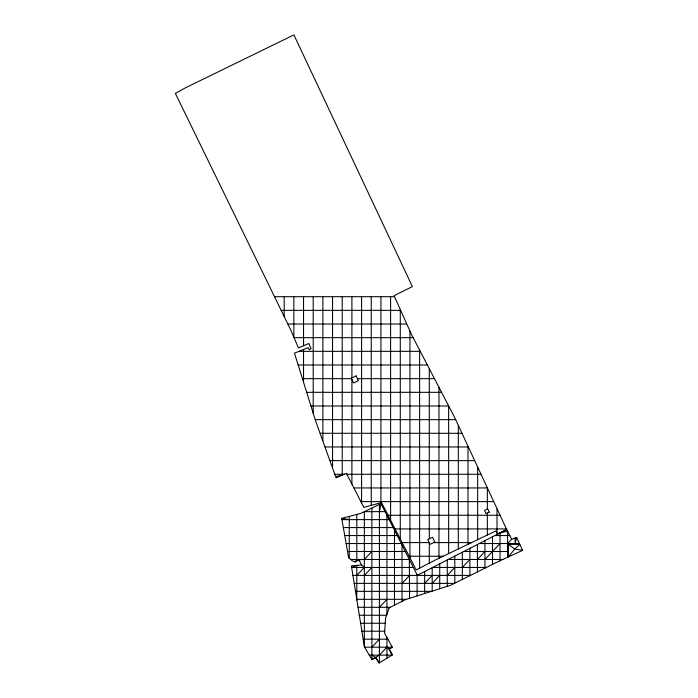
<?xml version="1.0" encoding="UTF-8"?>
<svg xmlns="http://www.w3.org/2000/svg" width="698" height="698" viewBox="0 0 698 698"><rect width="100%" height="100%" fill="white"/><g stroke="black" fill="none" stroke-linecap="round" stroke-linejoin="round"><path stroke-width="1.05" d="M379.415 511.643L381.047 503.677L360.692 513.396L341.723 518.378L348.607 557.623L352.158 560.695L355.038 561.969L358.877 559.752L364.339 559.473L371.877 551.499M507.568 543.533L511.695 539.24L516.616 537.495L515.107 543.533L515.107 538.027M516.616 537.495L522.645 550.312L495.772 562.763L450.681 585.256L405.713 599.53L389.17 607.836L385.584 618.149L384.589 633.208L392.285 647.194L389.074 649.027L386.954 647.159L379.415 655.125L371.938 659.575L364.452 646.985L351.391 565.869L361.581 564.961L364.339 567.448L356.8 575.414M355.038 561.969L356.8 559.473L358.877 559.752L361.581 564.961M364.339 575.414L371.877 567.448M379.415 607.304L386.954 599.329M402.031 583.388L409.569 575.414M424.646 583.388L432.184 575.414M371.877 647.159L379.415 639.185M432.184 583.388L439.723 575.414M447.261 575.414L454.799 567.448M462.338 567.448L469.876 559.473M477.415 559.473L484.953 551.499M484.953 559.473L500.03 543.533M417.107 575.414L506.687 529.503L454.555 417.256L411.427 334.342L394.1 295.708L412.396 286.59L293.902 34.9L185.668 87.712L175.355 93.401L290.857 330.206L298.395 347.883L308.891 343.486L311.055 348.59L309.249 349.89L308.324 347.63L294.46 353.153L315.653 421.051L336.07 477.842L346.374 473.305L363.85 507.394L381.518 502.569L416.217 569.908L435.508 559.927L495.903 530.899L497.482 534.214L506.687 529.503L511.695 539.24M369.294 655.125L392.014 655.125L389.074 649.027L392.285 647.194L364.557 647.159L364.339 646.296L364.339 511.651L385.087 511.643M335.843 476.586L342.229 475.129L342.229 296.694M274.515 296.694L394.527 296.694M281.172 310.357L400.434 310.357M287.838 324.02L406.463 324.02M294.041 337.675L413.155 337.675M299.014 351.338L420.222 351.338M298.159 365.002L427.281 365.002M302.426 378.665L351.522 378.665M357.42 378.665L434.348 378.665M306.684 392.32L441.502 392.32M310.95 405.983L448.64 405.983L448.64 553.61M315.217 419.646L455.654 419.646M320.164 433.301L461.945 433.301M325.198 446.964L468.236 446.964M330.145 460.628L474.527 460.628M335.023 474.282L344.14 474.282M346.871 474.282L480.817 474.282M353.877 487.946L487.117 487.946M360.883 501.609L493.503 501.609M388.062 515.264L499.96 515.264M341.941 519.617L389.126 519.617M343.337 527.583L393.166 527.583M395.103 528.927L506.416 528.927M344.742 535.558L397.206 535.558M494.865 535.558L509.802 535.558M402.144 542.59L429.157 542.59M433.763 542.59L471.586 542.59M346.138 543.533L401.245 543.533M479.299 543.533L519.452 543.533M508.319 544.353L519.836 544.353L514.784 548.986L508.319 556.952L508.319 544.353L514.792 548.994L522.645 550.312M347.534 551.499L405.285 551.499M463.734 551.499L507.568 551.499M409.176 556.254L443.151 556.254M350.745 559.473L409.325 559.473L409.569 598.308M448.168 559.473L502.874 559.473M413.364 567.448L351.635 567.448L356.8 565.389L356.8 600.071M432.594 567.448L486.393 567.448M352.9 575.414L470.4 575.414M354.165 583.388L454.415 583.388M355.422 591.354L431.451 591.354M356.687 599.329L406.358 599.329M357.952 607.304L390.234 607.304M359.217 615.27L386.587 615.27M360.534 623.244L385.13 623.244M361.852 631.219L384.668 631.219M363.169 639.185L387.879 639.185M341.723 518.378L349.262 519.617M386.954 607.304L389.17 607.836M371.877 655.125L375.672 657.525L379.415 662.812L379.415 504.453M389.074 649.027L392.538 654.811L378.944 663.1L375.672 657.525L371.877 659.47L371.877 508.048M381.047 503.677L417.325 575.265M507.568 557.301L507.568 531.213L500.03 532.914L500.03 560.791M497.011 509.043L497.011 533.228M492.491 536.779L492.491 564.403M487.344 488.434L487.344 509.069M487.344 513.03L487.344 535.017M484.953 540.636L484.953 568.163M477.668 467.433L477.668 539.667M477.415 544.501L477.415 571.924M469.876 548.358L469.876 575.675M467.992 446.432L467.992 544.318M462.338 552.214L462.338 579.436M458.316 425.431L458.316 548.96M454.799 556.079L454.799 583.196M447.261 559.936L447.261 586.337M439.723 563.792L439.723 588.728M438.972 387.486L438.972 558.26M432.184 567.657L432.184 591.127M429.296 368.893L429.296 538.821M429.296 542.887L429.296 563.138M424.646 571.514L424.646 593.518M419.62 350.187L419.62 568.146M417.107 574.838L417.107 595.918M409.944 331.262L409.944 557.746M402.031 545.086L402.031 601.379M400.277 309.991L400.277 538.969M394.492 530.21L394.492 605.166M390.601 296.694L390.601 520.193M386.954 515.333L386.954 614.205M386.954 637.518L386.954 658.214M380.925 296.694L380.925 502.726M371.249 296.694L371.249 505.369M361.581 296.694L361.581 502.953M356.8 514.417L356.8 560.948M351.905 296.694L351.905 377.888M351.905 379.476L351.905 484.089M349.262 516.398L349.262 558.191M332.553 296.694L332.553 467.372M322.877 296.694L322.877 440.674M313.21 296.694L313.21 413.207M303.534 296.694L303.534 345.728M303.534 349.541L303.534 382.207M293.858 296.694L293.858 337.247M284.182 296.694L284.182 316.534M489.263 512.105L486.052 513.649L484.499 510.421L487.728 508.886L489.263 512.105M356.12 375.908L351.295 378.176L353.554 382.975L358.379 380.707L356.12 375.908M432.542 537.294L427.717 539.563L429.994 544.37L434.819 542.093L432.542 537.294"/></g></svg>
